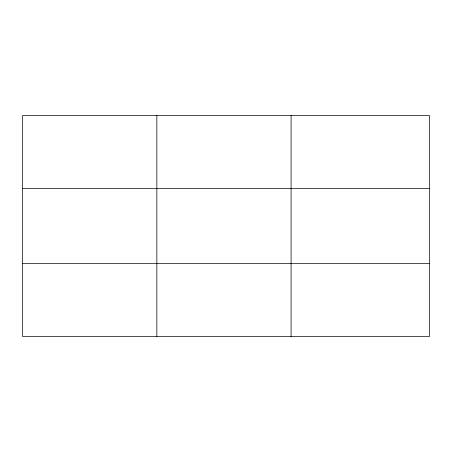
<?xml version="1.0" encoding="UTF-8"?>
<svg xmlns="http://www.w3.org/2000/svg" width="452" height="452" viewBox="0 0 452 452"><rect width="100%" height="100%" fill="white"/><g stroke="black" fill="none" stroke-linecap="round" stroke-linejoin="round"><path stroke-width="0.68" d="M156.844 115.469L156.844 336.531M291.088 115.469L291.088 336.531M429.4 263.578L429.4 336.531L22.6 336.531L22.6 115.469L429.4 115.469L429.4 263.578L22.6 263.578M22.6 188.422L429.4 188.422"/></g></svg>
